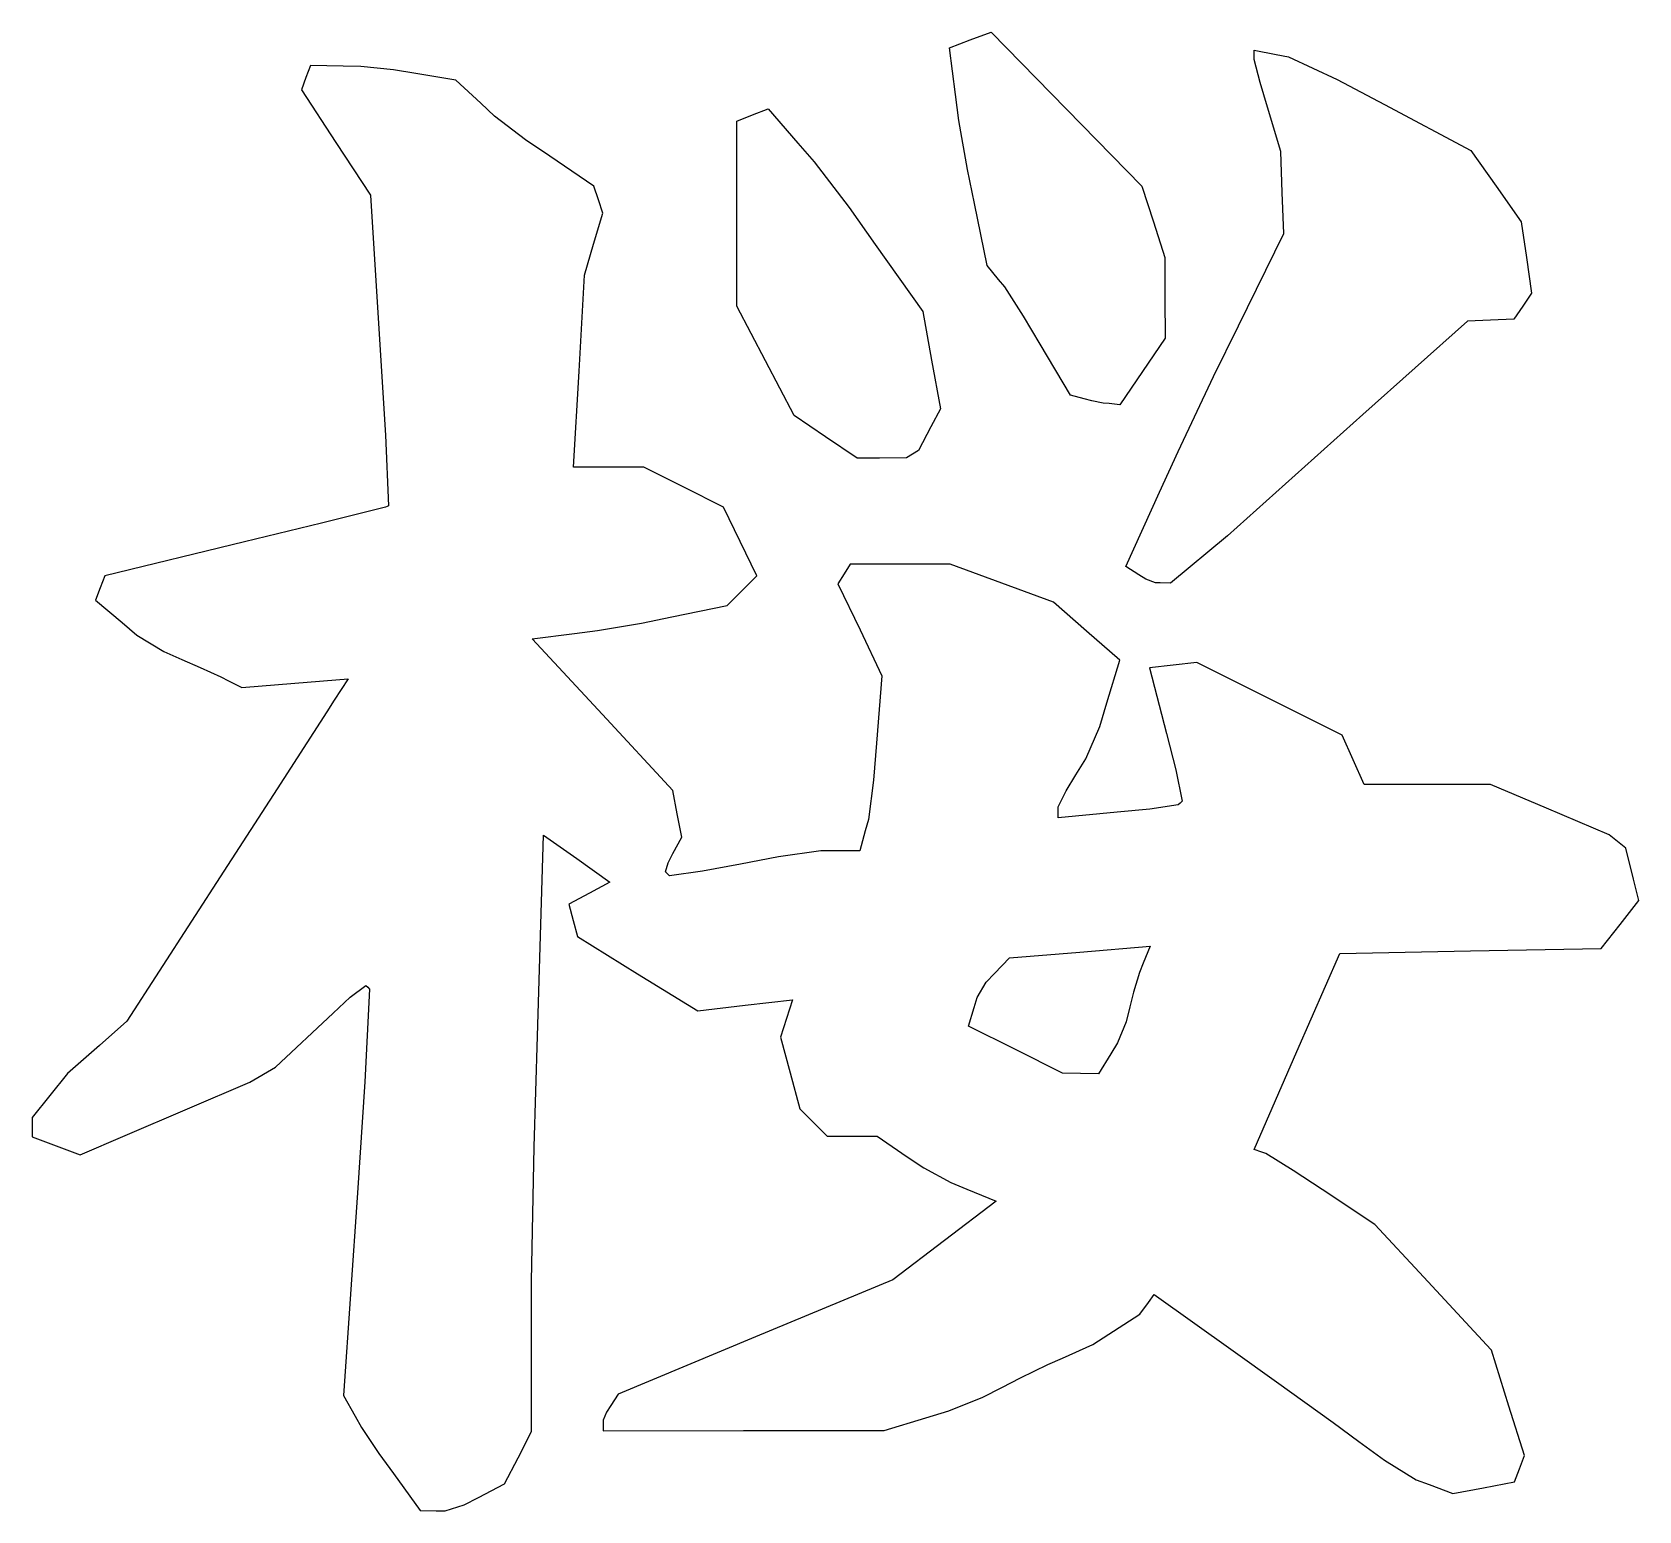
# Model space of a CAD drawing. Extents: x 0 to 140, y 0 to 129.
import ezdxf

# ---------------------------------------------------------------- set-up
doc = ezdxf.new("R2010")
doc.units = 0
doc.layers.add('FIRST', color=1, linetype='CONTINUOUS')
doc.layers.add('SECOND', color=150, linetype='CONTINUOUS')

msp = doc.modelspace()

# ---------------------------------------------------------------- linework, layer by layer
at = {"layer": 'FIRST'}
msp.add_lwpolyline([(28.13, 8.2), (28.69, 7.21), (30.19, 4.96), (31.47, 3.2), (31.47, 3.2), (33.8, 0), (35.2, -0.03), (35.97, -0.05), (37.62, 0.47), (38.88, 1.12), (41.15, 2.3), (42.33, 4.58), (43.51, 6.86), (43.51, 15.32), (43.51, 19.97), (43.74, 31.66), (44.02, 41.29), (44.53, 58.81), (47.43, 56.76), (50.33, 54.72), (48.54, 53.76), (46.76, 52.8), (47.13, 51.38), (47.5, 49.96), (52.74, 46.73), (57.99, 43.49), (62.11, 43.98), (66.23, 44.47), (65.71, 42.83), (65.19, 41.2), (66.03, 38.09), (66.86, 34.98), (68.06, 33.78), (69.26, 32.58), (71.43, 32.58), (73.6, 32.58), (76.23, 30.8), (77.68, 29.82), (80.01, 28.55), (81.42, 27.97), (83.97, 26.93), (79.47, 23.49), (74.98, 20.06), (63.01, 15.1), (51.04, 10.13), (50.4, 9.12), (50.04, 8.56), (49.75, 7.84), (49.74, 7.52), (49.73, 6.93), (61.97, 6.94), (74.2, 6.95), (77.84, 8.06), (79.85, 8.66), (82.82, 9.85), (84.45, 10.7), (86.08, 11.54), (88.46, 12.7), (89.74, 13.26), (92.4, 14.44), (96.49, 17.09), (97.24, 18.11), (97.74, 18.8), (104.62, 13.89), (108.4, 11.19), (113.33, 7.64), (115.56, 6), (117.8, 4.36), (120.55, 2.67), (121.68, 2.24), (123.74, 1.46), (126.42, 1.96), (129.11, 2.47), (129.55, 3.62), (129.99, 4.77), (128.63, 9.07), (127.1, 13.94), (127.06, 14), (121.21, 20.3), (116.94, 24.9), (112.36, 27.93), (109.84, 29.6), (107.47, 31.07), (107.1, 31.19), (106.43, 31.42), (110.16, 39.96), (113.89, 48.5), (125.28, 48.72), (136.67, 48.93), (138.31, 51.02), (139.95, 53.1), (139.48, 54.97), (138.8, 57.68), (137.37, 58.84), (131.9, 61.15), (127.04, 63.2), (121.52, 63.2), (116.01, 63.21), (115.06, 65.35), (114.11, 67.5), (107.78, 70.67), (101.46, 73.83), (99.38, 73.6), (97.31, 73.37), (98.8, 67.64), (99.63, 64.49), (100.16, 61.77), (99.99, 61.6), (99.82, 61.43), (97.36, 61.07), (94.52, 60.8), (89.36, 60.32), (89.36, 60.93), (89.36, 61.26), (90.06, 62.67), (90.92, 64.06), (91.78, 65.46), (92.99, 68.27), (93.61, 70.32), (94.73, 74.04), (91.85, 76.56), (88.97, 79.09), (84.46, 80.75), (79.96, 82.41), (75.61, 82.41), (71.26, 82.41), (70.72, 81.55), (70.19, 80.69), (72.11, 76.68), (74.02, 72.67), (73.54, 66.8), (73.27, 63.58), (72.84, 60.15), (72.57, 59.19), (72.08, 57.44), (69.91, 57.44), (68.71, 57.44), (65.02, 56.92), (61.7, 56.28), (58.38, 55.65), (55.52, 55.27), (55.35, 55.44), (55.18, 55.61), (55.39, 56.4), (55.81, 57.19), (56.58, 58.62), (56.19, 60.66), (55.8, 62.7), (49.68, 69.3), (43.56, 75.89), (47.23, 76.36), (49.24, 76.62), (53.07, 77.27), (55.72, 77.82), (60.55, 78.81), (61.84, 80.1), (63.13, 81.39), (61.67, 84.37), (60.22, 87.35), (56.75, 89.1), (53.28, 90.85), (50.22, 90.85), (47.16, 90.85), (47.64, 99.2), (48.11, 107.56), (48.91, 110.26), (49.72, 112.96), (49.32, 114.14), (48.92, 115.33), (45.09, 117.92), (42.98, 119.35), (40.28, 121.43), (39.08, 122.54), (36.91, 124.56), (33.41, 125.14), (31.49, 125.46), (28.64, 125.74), (27.08, 125.77), (24.25, 125.82), (23.85, 124.77), (23.45, 123.72), (26.45, 119.13), (29.46, 114.55), (30.3, 101.05), (30.77, 93.62), (31.04, 87.49), (30.92, 87.42), (30.79, 87.35), (25.21, 85.97), (18.51, 84.34), (6.33, 81.39), (5.92, 80.33), (5.52, 79.27), (7.85, 77.31), (9.13, 76.23), (11.47, 74.79), (13.05, 74.1), (14.63, 73.41), (16.45, 72.58), (17.09, 72.25), (18.26, 71.65), (22.89, 72.04), (27.52, 72.42), (26.32, 70.56), (25.67, 69.54), (21.34, 62.83), (16.7, 55.65), (8.26, 42.59), (5.88, 40.49), (3.09, 38.03), (0, 34.22), (0, 33.23), (0, 32.54), (2.08, 31.74), (4.17, 30.95), (8.11, 32.64), (18.97, 37.29), (21.2, 38.6), (26.21, 43.3), (27.71, 44.7), (29.07, 45.72), (29.23, 45.56), (29.39, 45.4), (28.98, 37.33), (28.33, 27.64), (27.13, 10), (28.13, 8.2)], dxfattribs=at)
at = {"layer": 'FIRST', "color": 2}
msp.add_lwpolyline([(82.05, 43.78), (82.31, 44.67), (83.11, 46.01), (83.82, 46.75), (85.12, 48.11), (91.25, 48.62), (97.39, 49.14), (96.78, 47.66), (96.44, 46.84), (95.92, 45.12), (95.61, 43.84), (95.3, 42.55), (94.55, 40.72), (93.96, 39.76), (93.96, 39.76), (92.87, 38.01), (91.31, 38.04), (89.74, 38.07), (85.66, 40.12), (81.57, 42.17), (82.05, 43.78)], dxfattribs=at)
at = {"layer": 'SECOND', "color": 100}
msp.add_lwpolyline([(93.8, 96.38), (93.28, 96.43), (92.31, 96.62), (91.64, 96.8), (91.64, 96.8), (90.43, 97.12), (87.8, 101.56), (86.36, 104), (84.73, 106.54), (84.18, 107.2), (83.18, 108.41), (82.07, 113.81), (81.46, 116.78), (80.72, 121.05), (80.42, 123.29), (79.89, 127.37), (81.71, 128.05), (83.53, 128.73), (90.1, 122.03), (96.67, 115.33), (97.66, 112.22), (98.66, 109.11), (98.67, 105.6), (98.68, 102.09), (96.71, 99.19), (94.74, 96.29), (93.8, 96.38)], dxfattribs=at)
at = {"layer": 'SECOND'}
for points in [[(96.39, 81.48), (95.27, 82.19), (98.2, 88.66), (99.81, 92.21), (102.9, 98.74), (105.07, 103.17), (109.03, 111.21), (108.89, 114.77), (108.76, 118.33), (107.6, 122.21), (106.97, 124.35), (106.45, 126.34), (106.45, 126.63), (106.45, 127.15), (108.37, 126.79), (109.42, 126.59), (113.67, 124.62), (117.8, 122.43), (125.32, 118.43), (127.52, 115.33), (129.71, 112.22), (130.15, 109.11), (130.59, 106), (129.83, 104.86), (129.07, 103.73), (127.04, 103.64), (125.01, 103.55), (115.92, 95.43), (104.11, 84.87), (99.14, 80.75), (98.24, 80.76), (97.84, 80.77), (97.01, 81.09), (96.39, 81.48), (96.39, 81.48)], [(78.29, 94.36), (77.2, 92.29), (76.16, 91.65), (73.8, 91.64), (71.85, 91.63), (69.11, 93.49), (69.11, 93.49), (66.37, 95.35), (63.88, 100.1), (61.38, 104.86), (61.38, 112.92), (61.38, 120.99), (62.74, 121.52), (64.1, 122.05), (66.7, 119.07), (68.13, 117.44), (71.16, 113.47), (73.43, 110.25), (77.57, 104.4), (78.34, 100.16), (79.11, 95.92), (78.29, 94.36)]]:
    msp.add_lwpolyline(points, dxfattribs=at)

doc.saveas('drawing.dxf')
